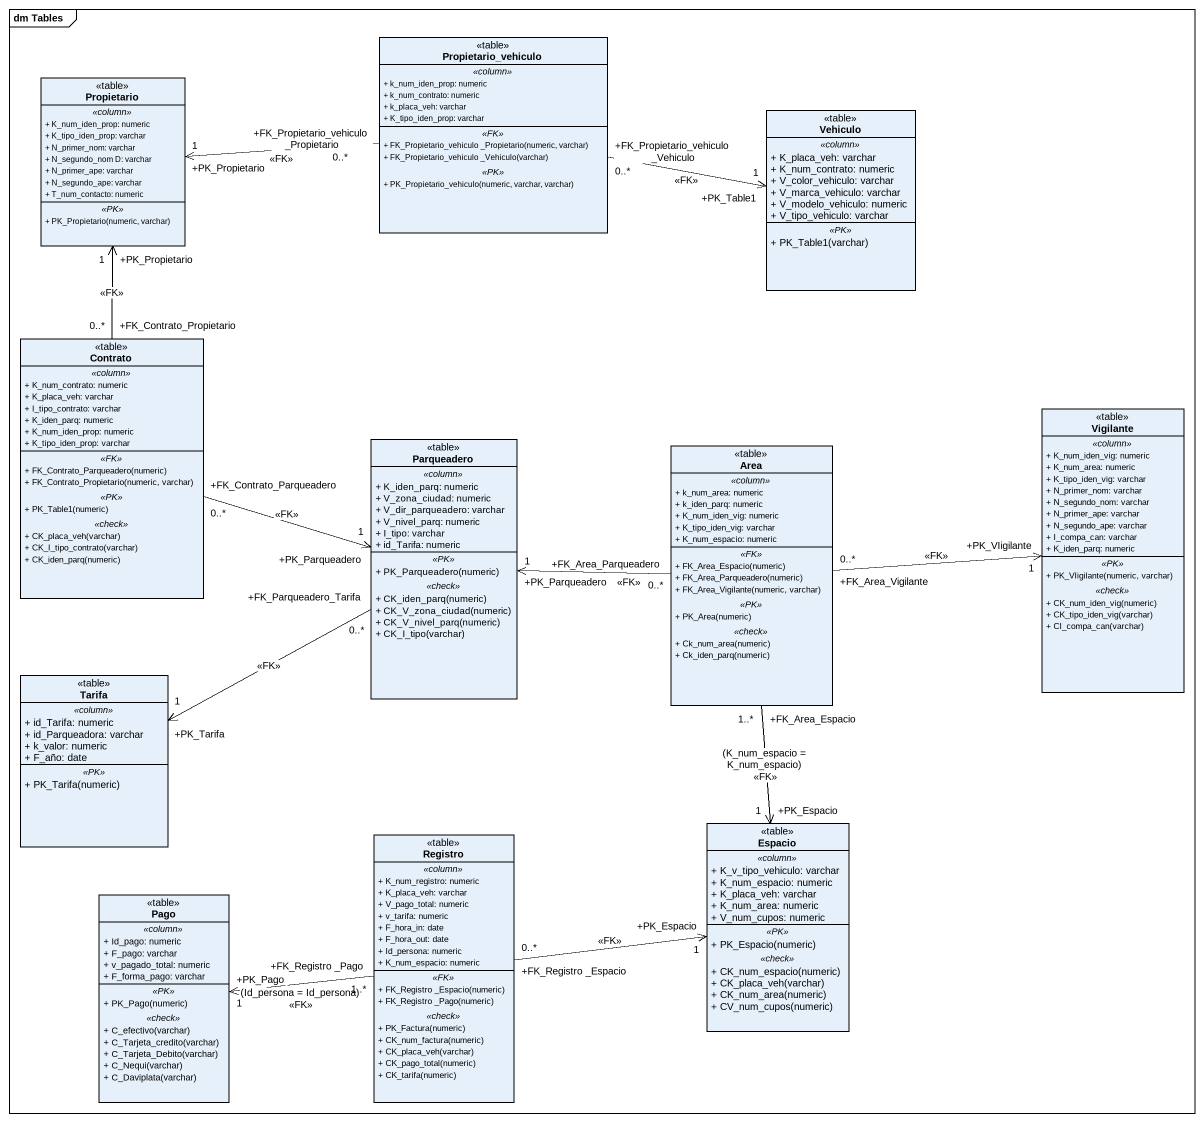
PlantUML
@startuml
mainframe dm Tables
hide circle
hide empty members
skinparam classAttributeIconSize 0
class Propietario_vehiculo <<table>> {
  .. <<column>> ..
  + k_num_iden_prop: numeric
  + k_num_contrato: numeric
  + k_placa_veh: varchar
  + K_tipo_iden_prop: varchar
  .. <<FK>> ..
  + FK_Propietario_vehiculo _Propietario(numeric, varchar)
  + FK_Propietario_vehiculo _Vehiculo(varchar)
  .. <<PK>> ..
  + PK_Propietario_vehiculo(numeric, varchar, varchar)
}
class Propietario <<table>> {
  .. <<column>> ..
  + K_num_iden_prop: numeric
  + K_tipo_iden_prop: varchar
  + N_primer_nom: varchar
  + N_segundo_nom D: varchar
  + N_primer_ape: varchar
  + N_segundo_ape: varchar
  + T_num_contacto: numeric
  .. <<PK>> ..
  + PK_Propietario(numeric, varchar)
}
class Vehiculo <<table>> {
  .. <<column>> ..
  + K_placa_veh: varchar
  + K_num_contrato: numeric
  + V_color_vehiculo: varchar
  + V_marca_vehiculo: varchar
  + V_modelo_vehiculo: numeric
  + V_tipo_vehiculo: varchar
  .. <<PK>> ..
  + PK_Table1(varchar)
}
class Contrato <<table>> {
  .. <<column>> ..
  + K_num_contrato: numeric
  + K_placa_veh: varchar
  + I_tipo_contrato: varchar
  + K_iden_parq: numeric
  + K_num_iden_prop: numeric
  + K_tipo_iden_prop: varchar
  .. <<FK>> ..
  + FK_Contrato_Parqueadero(numeric)
  + FK_Contrato_Propietario(numeric, varchar)
  .. <<PK>> ..
  + PK_Table1(numeric)
  .. <<check>> ..
  + CK_placa_veh(varchar)
  + CK_I_tipo_contrato(varchar)
  + CK_iden_parq(numeric)
}
class Vigilante <<table>> {
  .. <<column>> ..
  + K_num_iden_vig: numeric
  + K_num_area: numeric
  + K_tipo_iden_vig: varchar
  + N_primer_nom: varchar
  + N_segundo_nom: varchar
  + N_primer_ape: varchar
  + N_segundo_ape: varchar
  + I_compa_can: varchar
  + K_iden_parq: numeric
  .. <<PK>> ..
  + PK_VIigilante(numeric, varchar)
  .. <<check>> ..
  + CK_num_iden_vig(numeric)
  + CK_tipo_iden_vig(varchar)
  + CI_compa_can(varchar)
}
class Parqueadero <<table>> {
  .. <<column>> ..
  + K_iden_parq: numeric
  + V_zona_ciudad: numeric
  + V_dir_parqueadero: varchar
  + V_nivel_parq: numeric
  + I_tipo: varchar
  + id_Tarifa: numeric
  .. <<PK>> ..
  + PK_Parqueadero(numeric)
  .. <<check>> ..
  + CK_iden_parq(numeric)
  + CK_V_zona_ciudad(numeric)
  + CK_V_nivel_parq(numeric)
  + CK_I_tipo(varchar)
}
class Area <<table>> {
  .. <<column>> ..
  + k_num_area: numeric
  + k_iden_parq: numeric
  + K_num_iden_vig: numeric
  + K_tipo_iden_vig: varchar
  + K_num_espacio: numeric
  .. <<FK>> ..
  + FK_Area_Espacio(numeric)
  + FK_Area_Parqueadero(numeric)
  + FK_Area_Vigilante(numeric, varchar)
  .. <<PK>> ..
  + PK_Area(numeric)
  .. <<check>> ..
  + Ck_num_area(numeric)
  + Ck_iden_parq(numeric)
}
class Tarifa <<table>> {
  .. <<column>> ..
  + id_Tarifa: numeric
  + id_Parqueadora: varchar
  + k_valor: numeric
  + F_año: date
  .. <<PK>> ..
  + PK_Tarifa(numeric)
}
class Registro <<table>> {
  .. <<column>> ..
  + K_num_registro: numeric
  + K_placa_veh: varchar
  + V_pago_total: numeric
  + v_tarifa: numeric
  + F_hora_in: date
  + F_hora_out: date
  + Id_persona: numeric
  + K_num_espacio: numeric
  .. <<FK>> ..
  + FK_Registro _Espacio(numeric)
  + FK_Registro _Pago(numeric)
  .. <<check>> ..
  + PK_Factura(numeric)
  + CK_num_factura(numeric)
  + CK_placa_veh(varchar)
  + CK_pago_total(numeric)
  + CK_tarifa(numeric)
}
class Espacio <<table>> {
  .. <<column>> ..
  + K_v_tipo_vehiculo: varchar
  + K_num_espacio: numeric
  + K_placa_veh: varchar
  + K_num_area: numeric
  + V_num_cupos: numeric
  .. <<PK>> ..
  + PK_Espacio(numeric)
  .. <<check>> ..
  + CK_num_espacio(numeric)
  + CK_placa_veh(varchar)
  + CK_num_area(numeric)
  + CV_num_cupos(numeric)
}
class Pago <<table>> {
  .. <<column>> ..
  + Id_pago: numeric
  + F_pago: varchar
  + v_pagado_total: numeric
  + F_forma_pago: varchar
  .. <<PK>> ..
  + PK_Pago(numeric)
  .. <<check>> ..
  + C_efectivo(varchar)
  + C_Tarjeta_credito(varchar)
  + C_Tarjeta_Debito(varchar)
  + C_Nequi(varchar)
  + C_Daviplata(varchar)
}
Propietario_vehiculo "+FK_Propietario_vehiculo _Propietario\n0..*" -left-> "+PK_Propietario\n1" Propietario : <<FK>>
Propietario_vehiculo "+FK_Propietario_vehiculo _Vehiculo\n0..*" -right-> "+PK_Table1\n1" Vehiculo : <<FK>>
Contrato "+FK_Contrato_Propietario\n0..*" -up-> "+PK_Propietario\n1" Propietario : <<FK>>
Contrato "+FK_Contrato_Parqueadero\n0..*" -right-> "+PK_Parqueadero\n1" Parqueadero : <<FK>>
Parqueadero "+FK_Parqueadero_Tarifa\n0..*" -left-> "+PK_Tarifa\n1" Tarifa : <<FK>>
Area "+FK_Area_Vigilante\n0..*" -right-> "+PK_VIigilante\n1" Vigilante : <<FK>>
Area "+FK_Area_Parqueadero\n0..*" -left-> "+PK_Parqueadero\n1" Parqueadero : <<FK>>
Area "+FK_Area_Espacio\n1..*" --> "+PK_Espacio\n1" Espacio : (K_num_espacio = K_num_espacio)\n<<FK>>
Registro "+FK_Registro _Espacio\n0..*" -right-> "+PK_Espacio\n1" Espacio : <<FK>>
Registro "+FK_Registro _Pago\n1..*" -left-> "+PK_Pago\n1" Pago : (Id_persona = Id_persona)\n<<FK>>
@enduml
